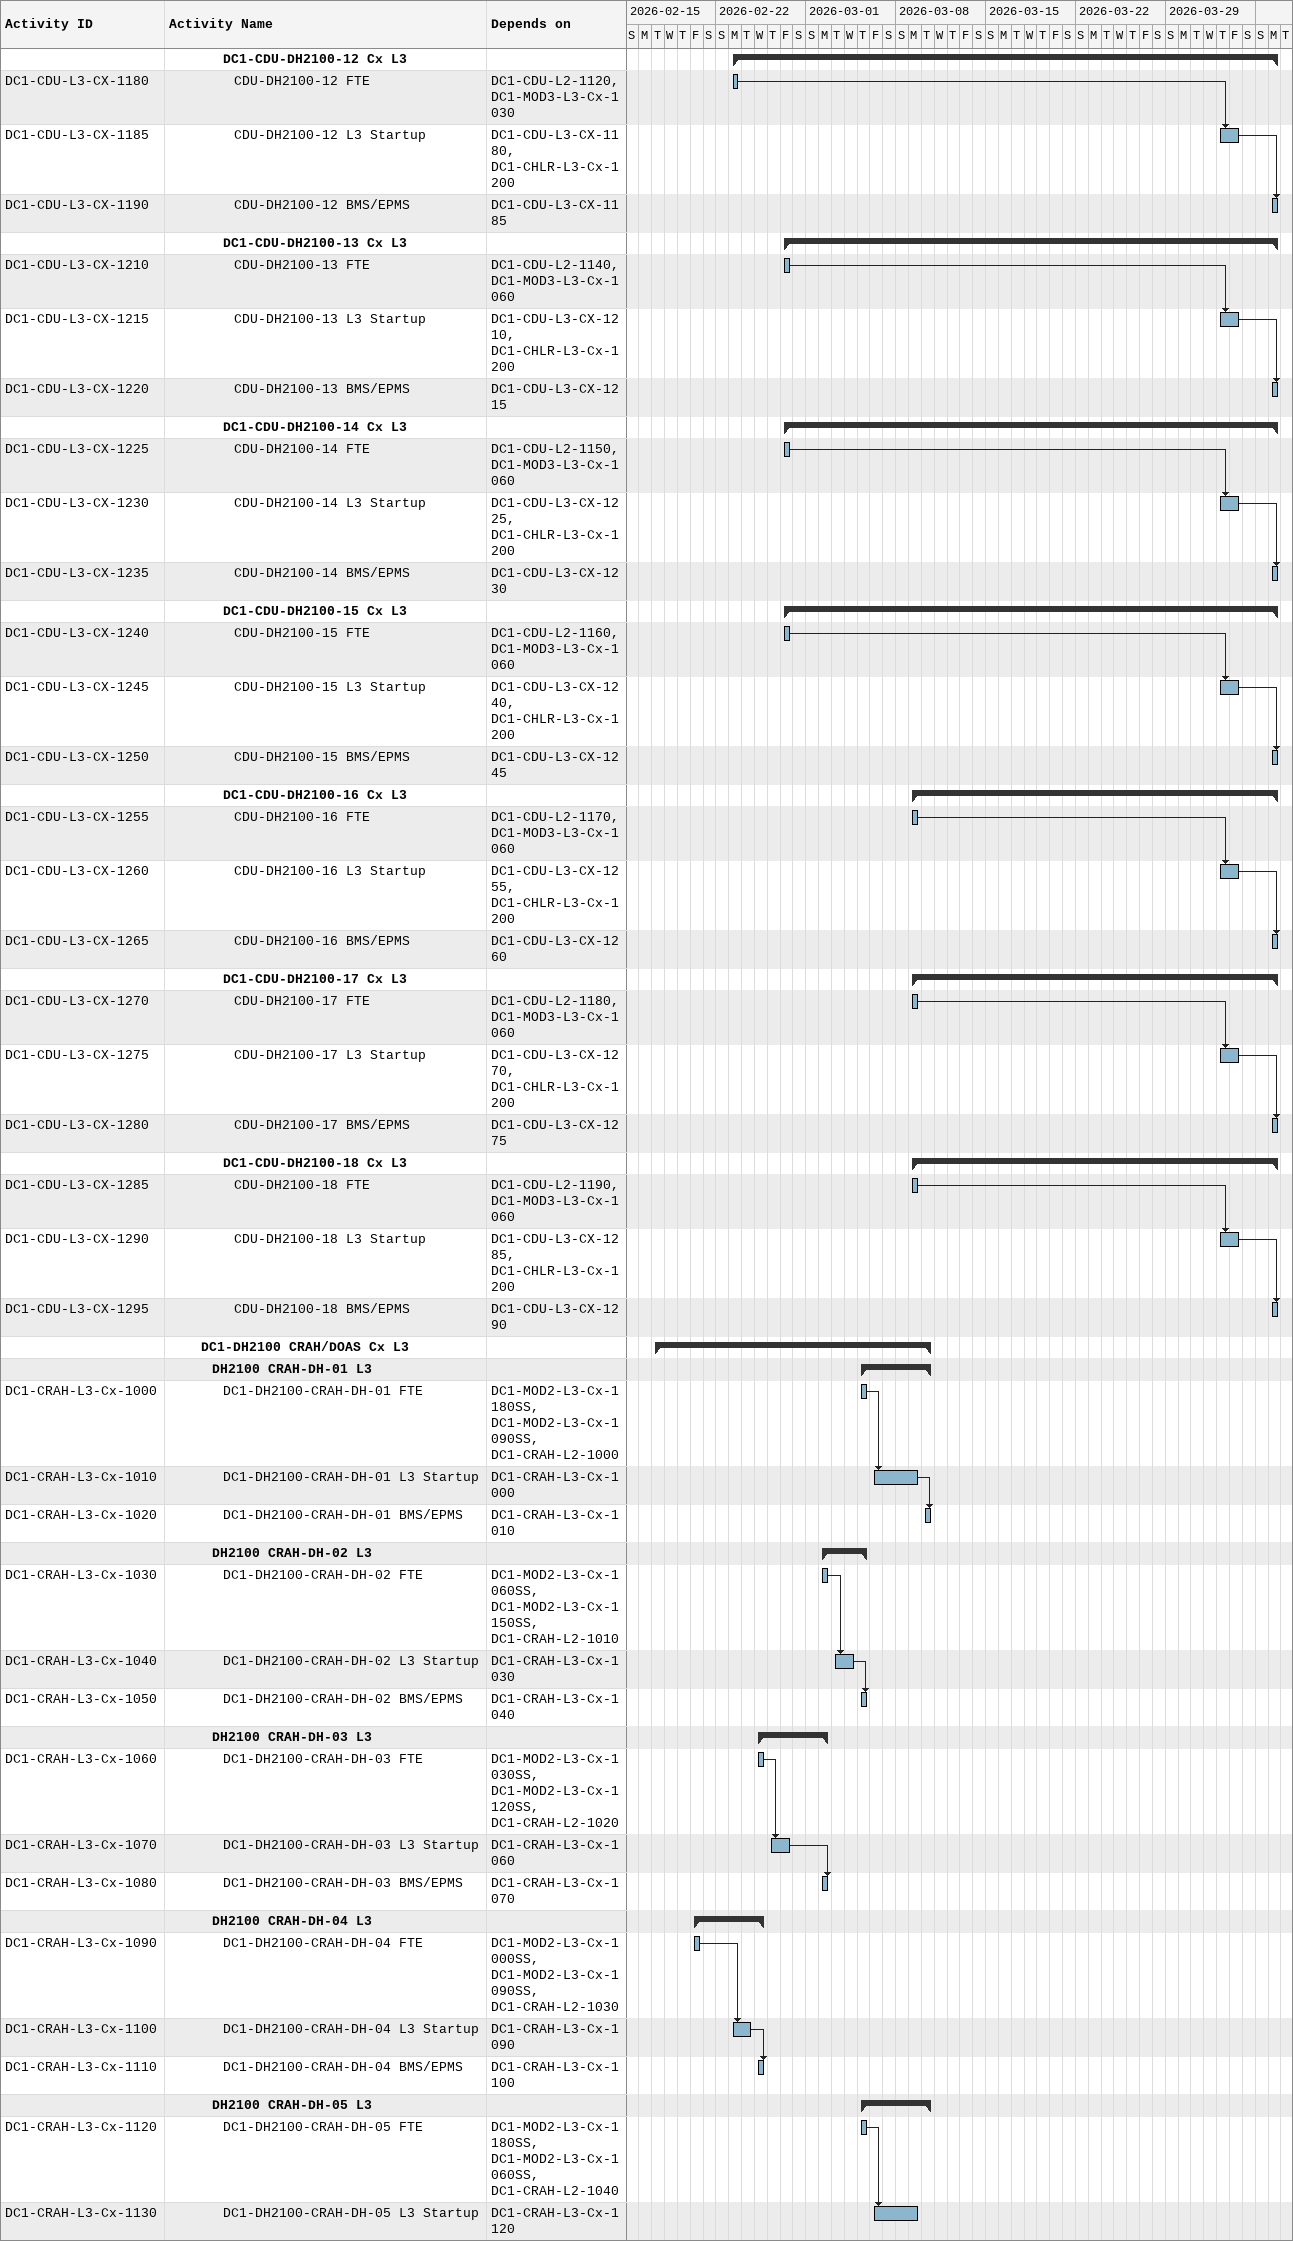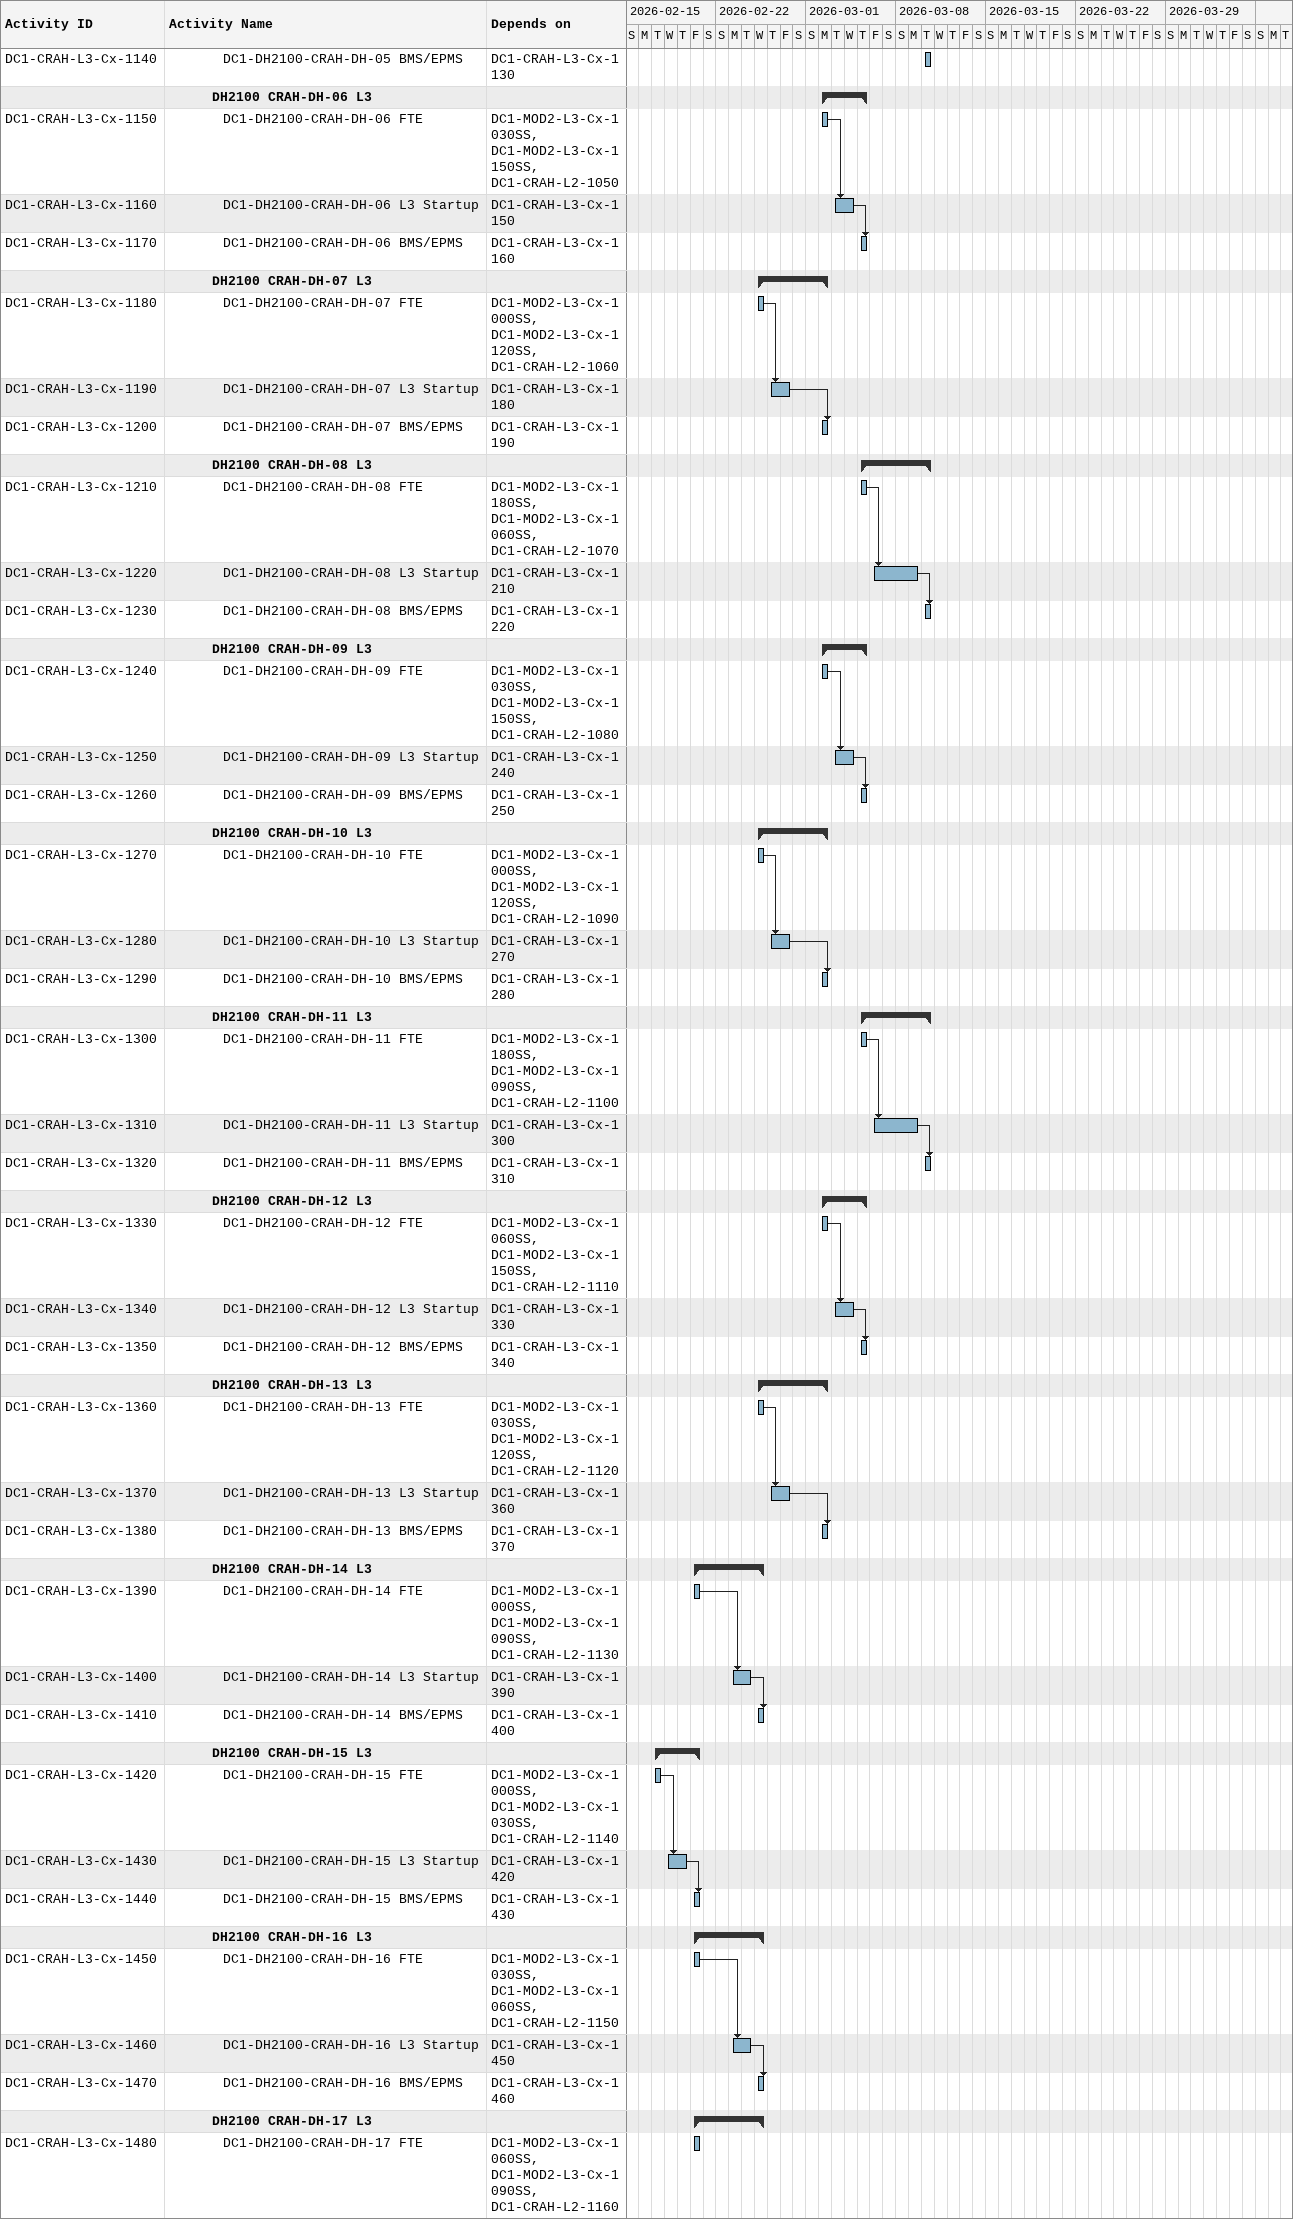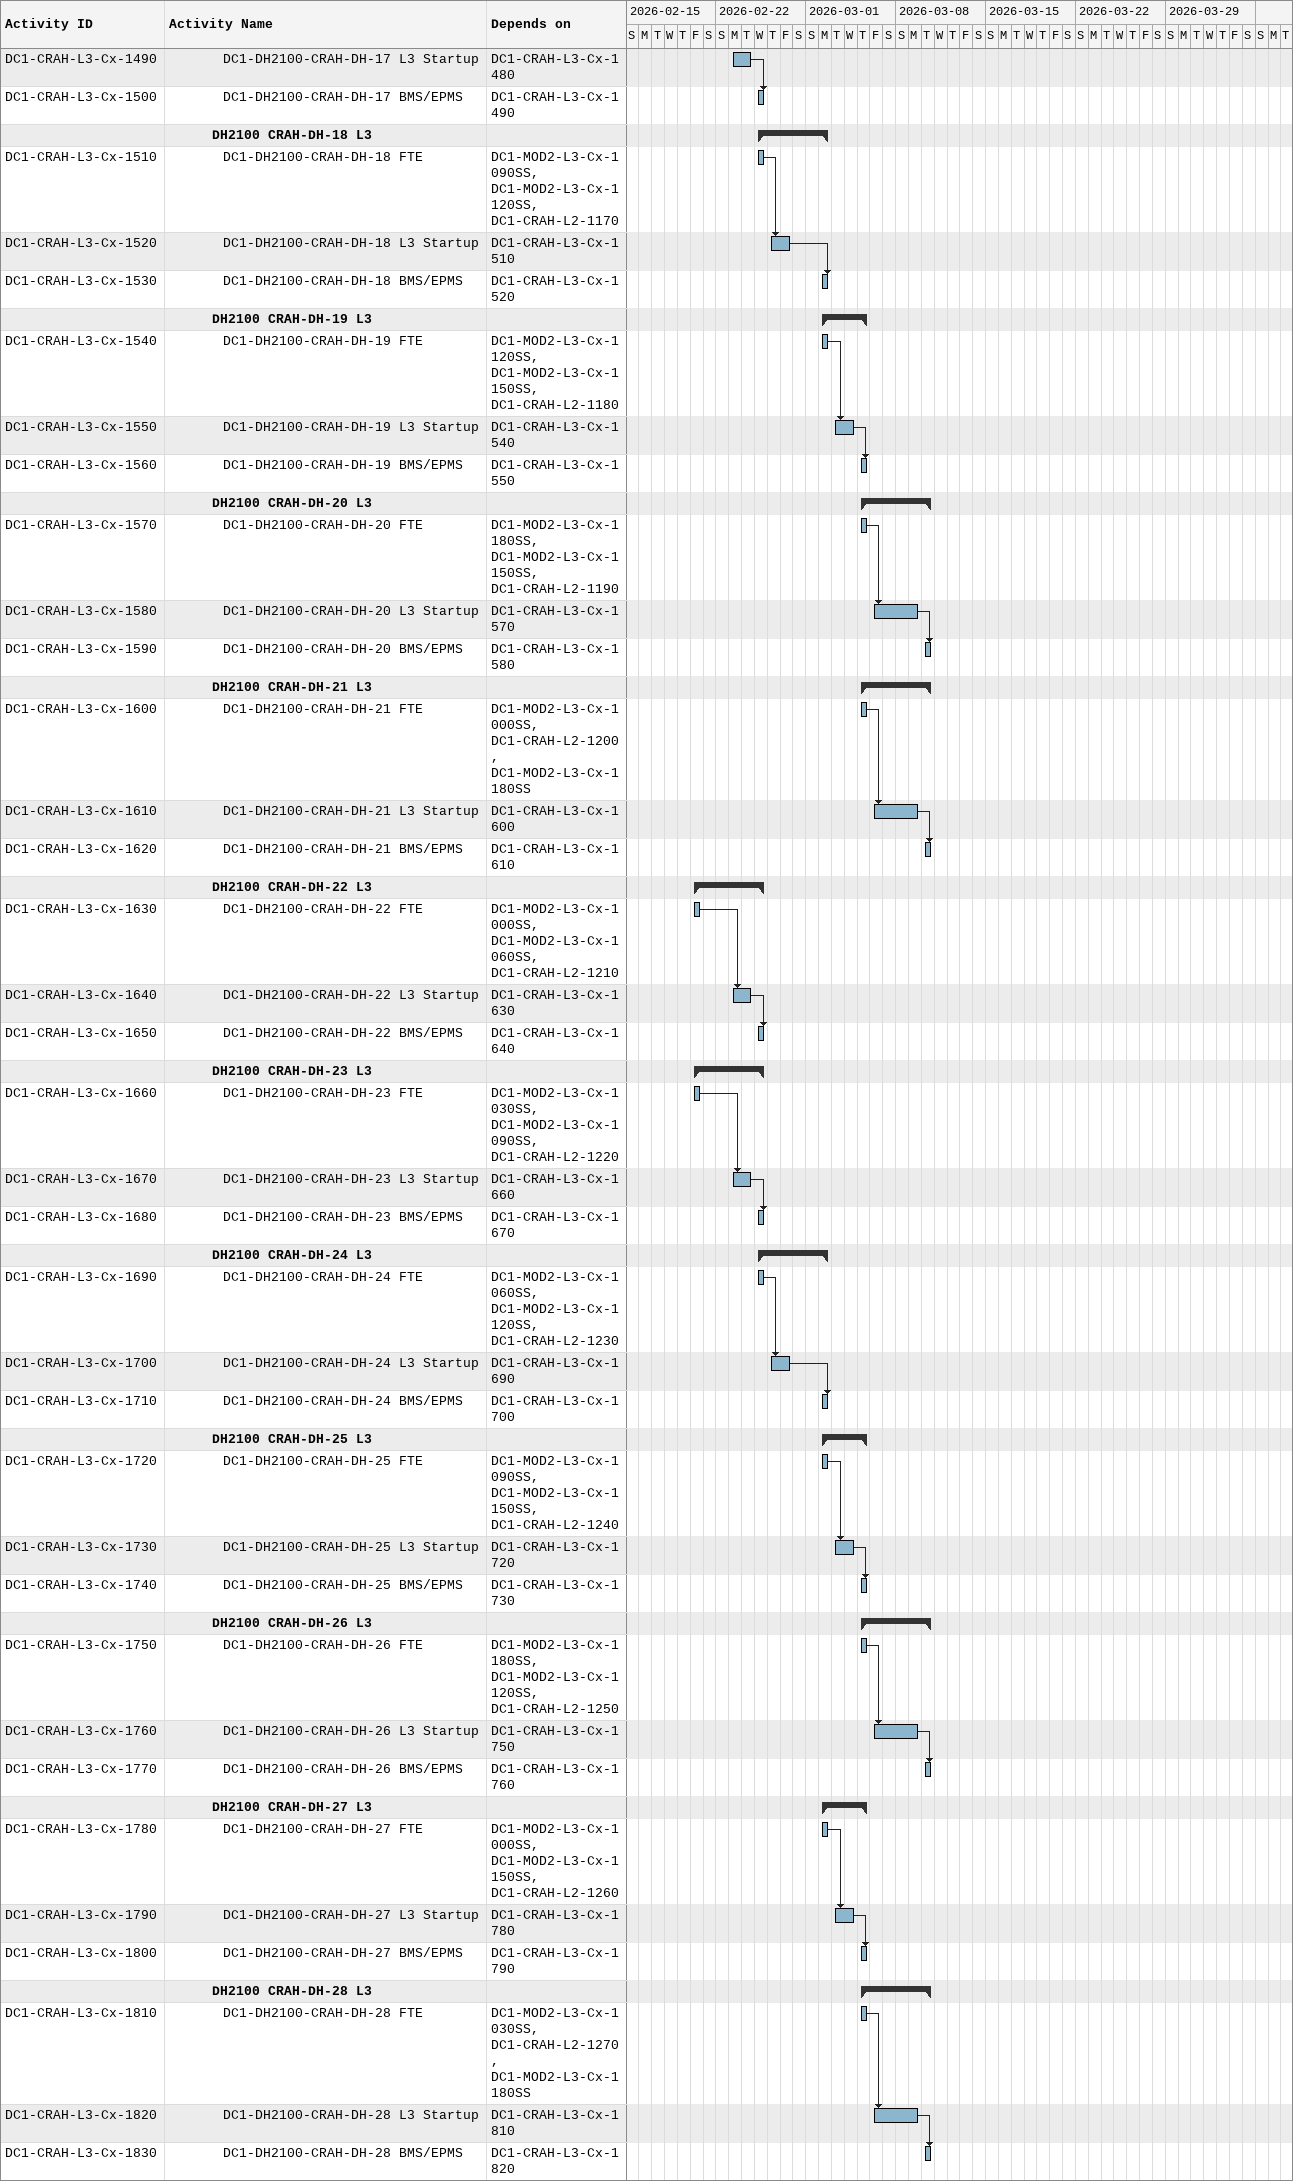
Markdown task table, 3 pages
| ID | Level | Task | Start | Finish | Predecessors |
|---|---|---|---|---|---|
|  | 6 | **DC1-CDU-DH2100-12 Cx L3** | 2026-02-23 | 2026-04-06 |  |
| DC1-CDU-L3-CX-1180 | 7 | CDU-DH2100-12 FTE | 2026-02-23 | 2026-02-23 | DC1-CDU-L2-1120, DC1-MOD3-L3-Cx-1030 |
| DC1-CDU-L3-CX-1185 | 7 | CDU-DH2100-12 L3 Startup | 2026-04-02 | 2026-04-03 | DC1-CDU-L3-CX-1180, DC1-CHLR-L3-Cx-1200 |
| DC1-CDU-L3-CX-1190 | 7 | CDU-DH2100-12 BMS/EPMS | 2026-04-06 | 2026-04-06 | DC1-CDU-L3-CX-1185 |
|  | 6 | **DC1-CDU-DH2100-13 Cx L3** | 2026-02-27 | 2026-04-06 |  |
| DC1-CDU-L3-CX-1210 | 7 | CDU-DH2100-13 FTE | 2026-02-27 | 2026-02-27 | DC1-CDU-L2-1140, DC1-MOD3-L3-Cx-1060 |
| DC1-CDU-L3-CX-1215 | 7 | CDU-DH2100-13 L3 Startup | 2026-04-02 | 2026-04-03 | DC1-CDU-L3-CX-1210, DC1-CHLR-L3-Cx-1200 |
| DC1-CDU-L3-CX-1220 | 7 | CDU-DH2100-13 BMS/EPMS | 2026-04-06 | 2026-04-06 | DC1-CDU-L3-CX-1215 |
|  | 6 | **DC1-CDU-DH2100-14 Cx L3** | 2026-02-27 | 2026-04-06 |  |
| DC1-CDU-L3-CX-1225 | 7 | CDU-DH2100-14 FTE | 2026-02-27 | 2026-02-27 | DC1-CDU-L2-1150, DC1-MOD3-L3-Cx-1060 |
| DC1-CDU-L3-CX-1230 | 7 | CDU-DH2100-14 L3 Startup | 2026-04-02 | 2026-04-03 | DC1-CDU-L3-CX-1225, DC1-CHLR-L3-Cx-1200 |
| DC1-CDU-L3-CX-1235 | 7 | CDU-DH2100-14 BMS/EPMS | 2026-04-06 | 2026-04-06 | DC1-CDU-L3-CX-1230 |
|  | 6 | **DC1-CDU-DH2100-15 Cx L3** | 2026-02-27 | 2026-04-06 |  |
| DC1-CDU-L3-CX-1240 | 7 | CDU-DH2100-15 FTE | 2026-02-27 | 2026-02-27 | DC1-CDU-L2-1160, DC1-MOD3-L3-Cx-1060 |
| DC1-CDU-L3-CX-1245 | 7 | CDU-DH2100-15 L3 Startup | 2026-04-02 | 2026-04-03 | DC1-CDU-L3-CX-1240, DC1-CHLR-L3-Cx-1200 |
| DC1-CDU-L3-CX-1250 | 7 | CDU-DH2100-15 BMS/EPMS | 2026-04-06 | 2026-04-06 | DC1-CDU-L3-CX-1245 |
|  | 6 | **DC1-CDU-DH2100-16 Cx L3** | 2026-03-09 | 2026-04-06 |  |
| DC1-CDU-L3-CX-1255 | 7 | CDU-DH2100-16 FTE | 2026-03-09 | 2026-03-09 | DC1-CDU-L2-1170, DC1-MOD3-L3-Cx-1060 |
| DC1-CDU-L3-CX-1260 | 7 | CDU-DH2100-16 L3 Startup | 2026-04-02 | 2026-04-03 | DC1-CDU-L3-CX-1255, DC1-CHLR-L3-Cx-1200 |
| DC1-CDU-L3-CX-1265 | 7 | CDU-DH2100-16 BMS/EPMS | 2026-04-06 | 2026-04-06 | DC1-CDU-L3-CX-1260 |
|  | 6 | **DC1-CDU-DH2100-17 Cx L3** | 2026-03-09 | 2026-04-06 |  |
| DC1-CDU-L3-CX-1270 | 7 | CDU-DH2100-17 FTE | 2026-03-09 | 2026-03-09 | DC1-CDU-L2-1180, DC1-MOD3-L3-Cx-1060 |
| DC1-CDU-L3-CX-1275 | 7 | CDU-DH2100-17 L3 Startup | 2026-04-02 | 2026-04-03 | DC1-CDU-L3-CX-1270, DC1-CHLR-L3-Cx-1200 |
| DC1-CDU-L3-CX-1280 | 7 | CDU-DH2100-17 BMS/EPMS | 2026-04-06 | 2026-04-06 | DC1-CDU-L3-CX-1275 |
|  | 6 | **DC1-CDU-DH2100-18 Cx L3** | 2026-03-09 | 2026-04-06 |  |
| DC1-CDU-L3-CX-1285 | 7 | CDU-DH2100-18 FTE | 2026-03-09 | 2026-03-09 | DC1-CDU-L2-1190, DC1-MOD3-L3-Cx-1060 |
| DC1-CDU-L3-CX-1290 | 7 | CDU-DH2100-18 L3 Startup | 2026-04-02 | 2026-04-03 | DC1-CDU-L3-CX-1285, DC1-CHLR-L3-Cx-1200 |
| DC1-CDU-L3-CX-1295 | 7 | CDU-DH2100-18 BMS/EPMS | 2026-04-06 | 2026-04-06 | DC1-CDU-L3-CX-1290 |
|  | 4 | **DC1-DH2100 CRAH/DOAS Cx L3** | 2026-02-17 | 2026-03-10 |  |
|  | 5 | **DH2100 CRAH-DH-01 L3** | 2026-03-05 | 2026-03-10 |  |
| DC1-CRAH-L3-Cx-1000 | 6 | DC1-DH2100-CRAH-DH-01 FTE | 2026-03-05 | 2026-03-05 | DC1-MOD2-L3-Cx-1180SS, DC1-MOD2-L3-Cx-1090SS, DC1-CRAH-L2-1000 |
| DC1-CRAH-L3-Cx-1010 | 6 | DC1-DH2100-CRAH-DH-01 L3 Startup | 2026-03-06 | 2026-03-09 | DC1-CRAH-L3-Cx-1000 |
| DC1-CRAH-L3-Cx-1020 | 6 | DC1-DH2100-CRAH-DH-01 BMS/EPMS | 2026-03-10 | 2026-03-10 | DC1-CRAH-L3-Cx-1010 |
|  | 5 | **DH2100 CRAH-DH-02 L3** | 2026-03-02 | 2026-03-05 |  |
| DC1-CRAH-L3-Cx-1030 | 6 | DC1-DH2100-CRAH-DH-02 FTE | 2026-03-02 | 2026-03-02 | DC1-MOD2-L3-Cx-1060SS, DC1-MOD2-L3-Cx-1150SS, DC1-CRAH-L2-1010 |
| DC1-CRAH-L3-Cx-1040 | 6 | DC1-DH2100-CRAH-DH-02 L3 Startup | 2026-03-03 | 2026-03-04 | DC1-CRAH-L3-Cx-1030 |
| DC1-CRAH-L3-Cx-1050 | 6 | DC1-DH2100-CRAH-DH-02 BMS/EPMS | 2026-03-05 | 2026-03-05 | DC1-CRAH-L3-Cx-1040 |
|  | 5 | **DH2100 CRAH-DH-03 L3** | 2026-02-25 | 2026-03-02 |  |
| DC1-CRAH-L3-Cx-1060 | 6 | DC1-DH2100-CRAH-DH-03 FTE | 2026-02-25 | 2026-02-25 | DC1-MOD2-L3-Cx-1030SS, DC1-MOD2-L3-Cx-1120SS, DC1-CRAH-L2-1020 |
| DC1-CRAH-L3-Cx-1070 | 6 | DC1-DH2100-CRAH-DH-03 L3 Startup | 2026-02-26 | 2026-02-27 | DC1-CRAH-L3-Cx-1060 |
| DC1-CRAH-L3-Cx-1080 | 6 | DC1-DH2100-CRAH-DH-03 BMS/EPMS | 2026-03-02 | 2026-03-02 | DC1-CRAH-L3-Cx-1070 |
|  | 5 | **DH2100 CRAH-DH-04 L3** | 2026-02-20 | 2026-02-25 |  |
| DC1-CRAH-L3-Cx-1090 | 6 | DC1-DH2100-CRAH-DH-04 FTE | 2026-02-20 | 2026-02-20 | DC1-MOD2-L3-Cx-1000SS, DC1-MOD2-L3-Cx-1090SS, DC1-CRAH-L2-1030 |
| DC1-CRAH-L3-Cx-1100 | 6 | DC1-DH2100-CRAH-DH-04 L3 Startup | 2026-02-23 | 2026-02-24 | DC1-CRAH-L3-Cx-1090 |
| DC1-CRAH-L3-Cx-1110 | 6 | DC1-DH2100-CRAH-DH-04 BMS/EPMS | 2026-02-25 | 2026-02-25 | DC1-CRAH-L3-Cx-1100 |
|  | 5 | **DH2100 CRAH-DH-05 L3** | 2026-03-05 | 2026-03-10 |  |
| DC1-CRAH-L3-Cx-1120 | 6 | DC1-DH2100-CRAH-DH-05 FTE | 2026-03-05 | 2026-03-05 | DC1-MOD2-L3-Cx-1180SS, DC1-MOD2-L3-Cx-1060SS, DC1-CRAH-L2-1040 |
| DC1-CRAH-L3-Cx-1130 | 6 | DC1-DH2100-CRAH-DH-05 L3 Startup | 2026-03-06 | 2026-03-09 | DC1-CRAH-L3-Cx-1120 |
| DC1-CRAH-L3-Cx-1140 | 6 | DC1-DH2100-CRAH-DH-05 BMS/EPMS | 2026-03-10 | 2026-03-10 | DC1-CRAH-L3-Cx-1130 |
|  | 5 | **DH2100 CRAH-DH-06 L3** | 2026-03-02 | 2026-03-05 |  |
| DC1-CRAH-L3-Cx-1150 | 6 | DC1-DH2100-CRAH-DH-06 FTE | 2026-03-02 | 2026-03-02 | DC1-MOD2-L3-Cx-1030SS, DC1-MOD2-L3-Cx-1150SS, DC1-CRAH-L2-1050 |
| DC1-CRAH-L3-Cx-1160 | 6 | DC1-DH2100-CRAH-DH-06 L3 Startup | 2026-03-03 | 2026-03-04 | DC1-CRAH-L3-Cx-1150 |
| DC1-CRAH-L3-Cx-1170 | 6 | DC1-DH2100-CRAH-DH-06 BMS/EPMS | 2026-03-05 | 2026-03-05 | DC1-CRAH-L3-Cx-1160 |
|  | 5 | **DH2100 CRAH-DH-07 L3** | 2026-02-25 | 2026-03-02 |  |
| DC1-CRAH-L3-Cx-1180 | 6 | DC1-DH2100-CRAH-DH-07 FTE | 2026-02-25 | 2026-02-25 | DC1-MOD2-L3-Cx-1000SS, DC1-MOD2-L3-Cx-1120SS, DC1-CRAH-L2-1060 |
| DC1-CRAH-L3-Cx-1190 | 6 | DC1-DH2100-CRAH-DH-07 L3 Startup | 2026-02-26 | 2026-02-27 | DC1-CRAH-L3-Cx-1180 |
| DC1-CRAH-L3-Cx-1200 | 6 | DC1-DH2100-CRAH-DH-07 BMS/EPMS | 2026-03-02 | 2026-03-02 | DC1-CRAH-L3-Cx-1190 |
|  | 5 | **DH2100 CRAH-DH-08 L3** | 2026-03-05 | 2026-03-10 |  |
| DC1-CRAH-L3-Cx-1210 | 6 | DC1-DH2100-CRAH-DH-08 FTE | 2026-03-05 | 2026-03-05 | DC1-MOD2-L3-Cx-1180SS, DC1-MOD2-L3-Cx-1060SS, DC1-CRAH-L2-1070 |
| DC1-CRAH-L3-Cx-1220 | 6 | DC1-DH2100-CRAH-DH-08 L3 Startup | 2026-03-06 | 2026-03-09 | DC1-CRAH-L3-Cx-1210 |
| DC1-CRAH-L3-Cx-1230 | 6 | DC1-DH2100-CRAH-DH-08 BMS/EPMS | 2026-03-10 | 2026-03-10 | DC1-CRAH-L3-Cx-1220 |
|  | 5 | **DH2100 CRAH-DH-09 L3** | 2026-03-02 | 2026-03-05 |  |
| DC1-CRAH-L3-Cx-1240 | 6 | DC1-DH2100-CRAH-DH-09 FTE | 2026-03-02 | 2026-03-02 | DC1-MOD2-L3-Cx-1030SS, DC1-MOD2-L3-Cx-1150SS, DC1-CRAH-L2-1080 |
| DC1-CRAH-L3-Cx-1250 | 6 | DC1-DH2100-CRAH-DH-09 L3 Startup | 2026-03-03 | 2026-03-04 | DC1-CRAH-L3-Cx-1240 |
| DC1-CRAH-L3-Cx-1260 | 6 | DC1-DH2100-CRAH-DH-09 BMS/EPMS | 2026-03-05 | 2026-03-05 | DC1-CRAH-L3-Cx-1250 |
|  | 5 | **DH2100 CRAH-DH-10 L3** | 2026-02-25 | 2026-03-02 |  |
| DC1-CRAH-L3-Cx-1270 | 6 | DC1-DH2100-CRAH-DH-10 FTE | 2026-02-25 | 2026-02-25 | DC1-MOD2-L3-Cx-1000SS, DC1-MOD2-L3-Cx-1120SS, DC1-CRAH-L2-1090 |
| DC1-CRAH-L3-Cx-1280 | 6 | DC1-DH2100-CRAH-DH-10 L3 Startup | 2026-02-26 | 2026-02-27 | DC1-CRAH-L3-Cx-1270 |
| DC1-CRAH-L3-Cx-1290 | 6 | DC1-DH2100-CRAH-DH-10 BMS/EPMS | 2026-03-02 | 2026-03-02 | DC1-CRAH-L3-Cx-1280 |
|  | 5 | **DH2100 CRAH-DH-11 L3** | 2026-03-05 | 2026-03-10 |  |
| DC1-CRAH-L3-Cx-1300 | 6 | DC1-DH2100-CRAH-DH-11 FTE | 2026-03-05 | 2026-03-05 | DC1-MOD2-L3-Cx-1180SS, DC1-MOD2-L3-Cx-1090SS, DC1-CRAH-L2-1100 |
| DC1-CRAH-L3-Cx-1310 | 6 | DC1-DH2100-CRAH-DH-11 L3 Startup | 2026-03-06 | 2026-03-09 | DC1-CRAH-L3-Cx-1300 |
| DC1-CRAH-L3-Cx-1320 | 6 | DC1-DH2100-CRAH-DH-11 BMS/EPMS | 2026-03-10 | 2026-03-10 | DC1-CRAH-L3-Cx-1310 |
|  | 5 | **DH2100 CRAH-DH-12 L3** | 2026-03-02 | 2026-03-05 |  |
| DC1-CRAH-L3-Cx-1330 | 6 | DC1-DH2100-CRAH-DH-12 FTE | 2026-03-02 | 2026-03-02 | DC1-MOD2-L3-Cx-1060SS, DC1-MOD2-L3-Cx-1150SS, DC1-CRAH-L2-1110 |
| DC1-CRAH-L3-Cx-1340 | 6 | DC1-DH2100-CRAH-DH-12 L3 Startup | 2026-03-03 | 2026-03-04 | DC1-CRAH-L3-Cx-1330 |
| DC1-CRAH-L3-Cx-1350 | 6 | DC1-DH2100-CRAH-DH-12 BMS/EPMS | 2026-03-05 | 2026-03-05 | DC1-CRAH-L3-Cx-1340 |
|  | 5 | **DH2100 CRAH-DH-13 L3** | 2026-02-25 | 2026-03-02 |  |
| DC1-CRAH-L3-Cx-1360 | 6 | DC1-DH2100-CRAH-DH-13 FTE | 2026-02-25 | 2026-02-25 | DC1-MOD2-L3-Cx-1030SS, DC1-MOD2-L3-Cx-1120SS, DC1-CRAH-L2-1120 |
| DC1-CRAH-L3-Cx-1370 | 6 | DC1-DH2100-CRAH-DH-13 L3 Startup | 2026-02-26 | 2026-02-27 | DC1-CRAH-L3-Cx-1360 |
| DC1-CRAH-L3-Cx-1380 | 6 | DC1-DH2100-CRAH-DH-13 BMS/EPMS | 2026-03-02 | 2026-03-02 | DC1-CRAH-L3-Cx-1370 |
|  | 5 | **DH2100 CRAH-DH-14 L3** | 2026-02-20 | 2026-02-25 |  |
| DC1-CRAH-L3-Cx-1390 | 6 | DC1-DH2100-CRAH-DH-14 FTE | 2026-02-20 | 2026-02-20 | DC1-MOD2-L3-Cx-1000SS, DC1-MOD2-L3-Cx-1090SS, DC1-CRAH-L2-1130 |
| DC1-CRAH-L3-Cx-1400 | 6 | DC1-DH2100-CRAH-DH-14 L3 Startup | 2026-02-23 | 2026-02-24 | DC1-CRAH-L3-Cx-1390 |
| DC1-CRAH-L3-Cx-1410 | 6 | DC1-DH2100-CRAH-DH-14 BMS/EPMS | 2026-02-25 | 2026-02-25 | DC1-CRAH-L3-Cx-1400 |
|  | 5 | **DH2100 CRAH-DH-15 L3** | 2026-02-17 | 2026-02-20 |  |
| DC1-CRAH-L3-Cx-1420 | 6 | DC1-DH2100-CRAH-DH-15 FTE | 2026-02-17 | 2026-02-17 | DC1-MOD2-L3-Cx-1000SS, DC1-MOD2-L3-Cx-1030SS, DC1-CRAH-L2-1140 |
| DC1-CRAH-L3-Cx-1430 | 6 | DC1-DH2100-CRAH-DH-15 L3 Startup | 2026-02-18 | 2026-02-19 | DC1-CRAH-L3-Cx-1420 |
| DC1-CRAH-L3-Cx-1440 | 6 | DC1-DH2100-CRAH-DH-15 BMS/EPMS | 2026-02-20 | 2026-02-20 | DC1-CRAH-L3-Cx-1430 |
|  | 5 | **DH2100 CRAH-DH-16 L3** | 2026-02-20 | 2026-02-25 |  |
| DC1-CRAH-L3-Cx-1450 | 6 | DC1-DH2100-CRAH-DH-16 FTE | 2026-02-20 | 2026-02-20 | DC1-MOD2-L3-Cx-1030SS, DC1-MOD2-L3-Cx-1060SS, DC1-CRAH-L2-1150 |
| DC1-CRAH-L3-Cx-1460 | 6 | DC1-DH2100-CRAH-DH-16 L3 Startup | 2026-02-23 | 2026-02-24 | DC1-CRAH-L3-Cx-1450 |
| DC1-CRAH-L3-Cx-1470 | 6 | DC1-DH2100-CRAH-DH-16 BMS/EPMS | 2026-02-25 | 2026-02-25 | DC1-CRAH-L3-Cx-1460 |
|  | 5 | **DH2100 CRAH-DH-17 L3** | 2026-02-20 | 2026-02-25 |  |
| DC1-CRAH-L3-Cx-1480 | 6 | DC1-DH2100-CRAH-DH-17 FTE | 2026-02-20 | 2026-02-20 | DC1-MOD2-L3-Cx-1060SS, DC1-MOD2-L3-Cx-1090SS, DC1-CRAH-L2-1160 |
| DC1-CRAH-L3-Cx-1490 | 6 | DC1-DH2100-CRAH-DH-17 L3 Startup | 2026-02-23 | 2026-02-24 | DC1-CRAH-L3-Cx-1480 |
| DC1-CRAH-L3-Cx-1500 | 6 | DC1-DH2100-CRAH-DH-17 BMS/EPMS | 2026-02-25 | 2026-02-25 | DC1-CRAH-L3-Cx-1490 |
|  | 5 | **DH2100 CRAH-DH-18 L3** | 2026-02-25 | 2026-03-02 |  |
| DC1-CRAH-L3-Cx-1510 | 6 | DC1-DH2100-CRAH-DH-18 FTE | 2026-02-25 | 2026-02-25 | DC1-MOD2-L3-Cx-1090SS, DC1-MOD2-L3-Cx-1120SS, DC1-CRAH-L2-1170 |
| DC1-CRAH-L3-Cx-1520 | 6 | DC1-DH2100-CRAH-DH-18 L3 Startup | 2026-02-26 | 2026-02-27 | DC1-CRAH-L3-Cx-1510 |
| DC1-CRAH-L3-Cx-1530 | 6 | DC1-DH2100-CRAH-DH-18 BMS/EPMS | 2026-03-02 | 2026-03-02 | DC1-CRAH-L3-Cx-1520 |
|  | 5 | **DH2100 CRAH-DH-19 L3** | 2026-03-02 | 2026-03-05 |  |
| DC1-CRAH-L3-Cx-1540 | 6 | DC1-DH2100-CRAH-DH-19 FTE | 2026-03-02 | 2026-03-02 | DC1-MOD2-L3-Cx-1120SS, DC1-MOD2-L3-Cx-1150SS, DC1-CRAH-L2-1180 |
| DC1-CRAH-L3-Cx-1550 | 6 | DC1-DH2100-CRAH-DH-19 L3 Startup | 2026-03-03 | 2026-03-04 | DC1-CRAH-L3-Cx-1540 |
| DC1-CRAH-L3-Cx-1560 | 6 | DC1-DH2100-CRAH-DH-19 BMS/EPMS | 2026-03-05 | 2026-03-05 | DC1-CRAH-L3-Cx-1550 |
|  | 5 | **DH2100 CRAH-DH-20 L3** | 2026-03-05 | 2026-03-10 |  |
| DC1-CRAH-L3-Cx-1570 | 6 | DC1-DH2100-CRAH-DH-20 FTE | 2026-03-05 | 2026-03-05 | DC1-MOD2-L3-Cx-1180SS, DC1-MOD2-L3-Cx-1150SS, DC1-CRAH-L2-1190 |
| DC1-CRAH-L3-Cx-1580 | 6 | DC1-DH2100-CRAH-DH-20 L3 Startup | 2026-03-06 | 2026-03-09 | DC1-CRAH-L3-Cx-1570 |
| DC1-CRAH-L3-Cx-1590 | 6 | DC1-DH2100-CRAH-DH-20 BMS/EPMS | 2026-03-10 | 2026-03-10 | DC1-CRAH-L3-Cx-1580 |
|  | 5 | **DH2100 CRAH-DH-21 L3** | 2026-03-05 | 2026-03-10 |  |
| DC1-CRAH-L3-Cx-1600 | 6 | DC1-DH2100-CRAH-DH-21 FTE | 2026-03-05 | 2026-03-05 | DC1-MOD2-L3-Cx-1000SS, DC1-CRAH-L2-1200, DC1-MOD2-L3-Cx-1180SS |
| DC1-CRAH-L3-Cx-1610 | 6 | DC1-DH2100-CRAH-DH-21 L3 Startup | 2026-03-06 | 2026-03-09 | DC1-CRAH-L3-Cx-1600 |
| DC1-CRAH-L3-Cx-1620 | 6 | DC1-DH2100-CRAH-DH-21 BMS/EPMS | 2026-03-10 | 2026-03-10 | DC1-CRAH-L3-Cx-1610 |
|  | 5 | **DH2100 CRAH-DH-22 L3** | 2026-02-20 | 2026-02-25 |  |
| DC1-CRAH-L3-Cx-1630 | 6 | DC1-DH2100-CRAH-DH-22 FTE | 2026-02-20 | 2026-02-20 | DC1-MOD2-L3-Cx-1000SS, DC1-MOD2-L3-Cx-1060SS, DC1-CRAH-L2-1210 |
| DC1-CRAH-L3-Cx-1640 | 6 | DC1-DH2100-CRAH-DH-22 L3 Startup | 2026-02-23 | 2026-02-24 | DC1-CRAH-L3-Cx-1630 |
| DC1-CRAH-L3-Cx-1650 | 6 | DC1-DH2100-CRAH-DH-22 BMS/EPMS | 2026-02-25 | 2026-02-25 | DC1-CRAH-L3-Cx-1640 |
|  | 5 | **DH2100 CRAH-DH-23 L3** | 2026-02-20 | 2026-02-25 |  |
| DC1-CRAH-L3-Cx-1660 | 6 | DC1-DH2100-CRAH-DH-23 FTE | 2026-02-20 | 2026-02-20 | DC1-MOD2-L3-Cx-1030SS, DC1-MOD2-L3-Cx-1090SS, DC1-CRAH-L2-1220 |
| DC1-CRAH-L3-Cx-1670 | 6 | DC1-DH2100-CRAH-DH-23 L3 Startup | 2026-02-23 | 2026-02-24 | DC1-CRAH-L3-Cx-1660 |
| DC1-CRAH-L3-Cx-1680 | 6 | DC1-DH2100-CRAH-DH-23 BMS/EPMS | 2026-02-25 | 2026-02-25 | DC1-CRAH-L3-Cx-1670 |
|  | 5 | **DH2100 CRAH-DH-24 L3** | 2026-02-25 | 2026-03-02 |  |
| DC1-CRAH-L3-Cx-1690 | 6 | DC1-DH2100-CRAH-DH-24 FTE | 2026-02-25 | 2026-02-25 | DC1-MOD2-L3-Cx-1060SS, DC1-MOD2-L3-Cx-1120SS, DC1-CRAH-L2-1230 |
| DC1-CRAH-L3-Cx-1700 | 6 | DC1-DH2100-CRAH-DH-24 L3 Startup | 2026-02-26 | 2026-02-27 | DC1-CRAH-L3-Cx-1690 |
| DC1-CRAH-L3-Cx-1710 | 6 | DC1-DH2100-CRAH-DH-24 BMS/EPMS | 2026-03-02 | 2026-03-02 | DC1-CRAH-L3-Cx-1700 |
|  | 5 | **DH2100 CRAH-DH-25 L3** | 2026-03-02 | 2026-03-05 |  |
| DC1-CRAH-L3-Cx-1720 | 6 | DC1-DH2100-CRAH-DH-25 FTE | 2026-03-02 | 2026-03-02 | DC1-MOD2-L3-Cx-1090SS, DC1-MOD2-L3-Cx-1150SS, DC1-CRAH-L2-1240 |
| DC1-CRAH-L3-Cx-1730 | 6 | DC1-DH2100-CRAH-DH-25 L3 Startup | 2026-03-03 | 2026-03-04 | DC1-CRAH-L3-Cx-1720 |
| DC1-CRAH-L3-Cx-1740 | 6 | DC1-DH2100-CRAH-DH-25 BMS/EPMS | 2026-03-05 | 2026-03-05 | DC1-CRAH-L3-Cx-1730 |
|  | 5 | **DH2100 CRAH-DH-26 L3** | 2026-03-05 | 2026-03-10 |  |
| DC1-CRAH-L3-Cx-1750 | 6 | DC1-DH2100-CRAH-DH-26 FTE | 2026-03-05 | 2026-03-05 | DC1-MOD2-L3-Cx-1180SS, DC1-MOD2-L3-Cx-1120SS, DC1-CRAH-L2-1250 |
| DC1-CRAH-L3-Cx-1760 | 6 | DC1-DH2100-CRAH-DH-26 L3 Startup | 2026-03-06 | 2026-03-09 | DC1-CRAH-L3-Cx-1750 |
| DC1-CRAH-L3-Cx-1770 | 6 | DC1-DH2100-CRAH-DH-26 BMS/EPMS | 2026-03-10 | 2026-03-10 | DC1-CRAH-L3-Cx-1760 |
|  | 5 | **DH2100 CRAH-DH-27 L3** | 2026-03-02 | 2026-03-05 |  |
| DC1-CRAH-L3-Cx-1780 | 6 | DC1-DH2100-CRAH-DH-27 FTE | 2026-03-02 | 2026-03-02 | DC1-MOD2-L3-Cx-1000SS, DC1-MOD2-L3-Cx-1150SS, DC1-CRAH-L2-1260 |
| DC1-CRAH-L3-Cx-1790 | 6 | DC1-DH2100-CRAH-DH-27 L3 Startup | 2026-03-03 | 2026-03-04 | DC1-CRAH-L3-Cx-1780 |
| DC1-CRAH-L3-Cx-1800 | 6 | DC1-DH2100-CRAH-DH-27 BMS/EPMS | 2026-03-05 | 2026-03-05 | DC1-CRAH-L3-Cx-1790 |
|  | 5 | **DH2100 CRAH-DH-28 L3** | 2026-03-05 | 2026-03-10 |  |
| DC1-CRAH-L3-Cx-1810 | 6 | DC1-DH2100-CRAH-DH-28 FTE | 2026-03-05 | 2026-03-05 | DC1-MOD2-L3-Cx-1030SS, DC1-CRAH-L2-1270, DC1-MOD2-L3-Cx-1180SS |
| DC1-CRAH-L3-Cx-1820 | 6 | DC1-DH2100-CRAH-DH-28 L3 Startup | 2026-03-06 | 2026-03-09 | DC1-CRAH-L3-Cx-1810 |
| DC1-CRAH-L3-Cx-1830 | 6 | DC1-DH2100-CRAH-DH-28 BMS/EPMS | 2026-03-10 | 2026-03-10 | DC1-CRAH-L3-Cx-1820 |
